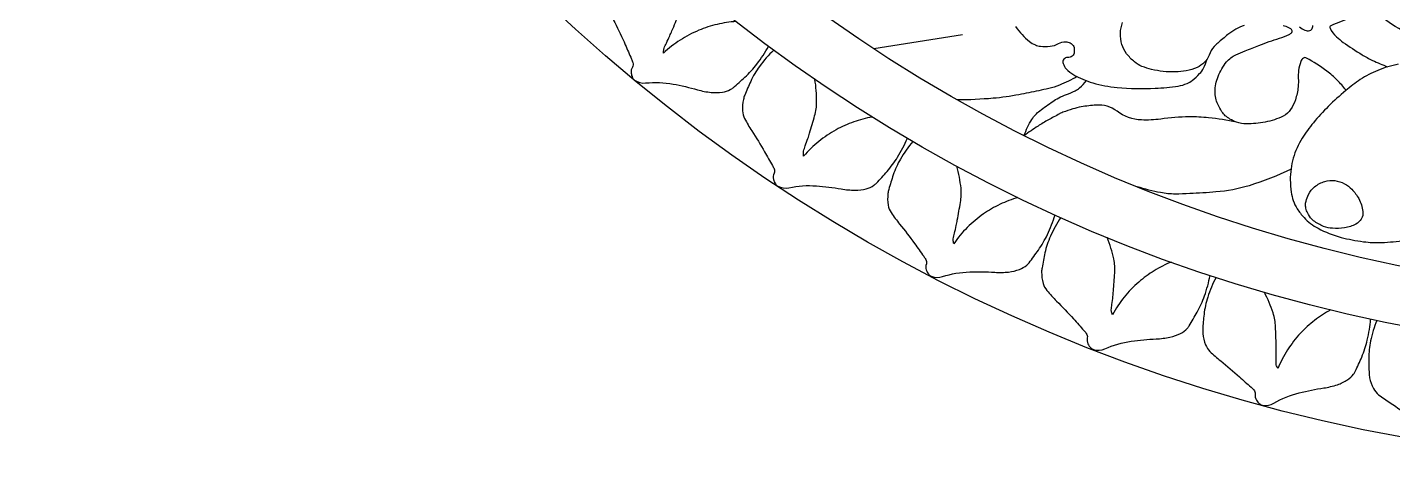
# Model space of a CAD drawing. Header units: millimetres. Extents: x 96 to 279, y 61 to 183.
# Drawn here: x 159.42 to 169.13, y 154.78 to 157.88 of the extents above; entities that cross this region are included whole.
import ezdxf

# ---------------------------------------------------------------- set-up
doc = ezdxf.new("R2010")
doc.units = ezdxf.units.MM
doc.layers.add('PART', color=7, linetype='Continuous')

# ---------------------------------------------------------------- blocks, each defined once
blk = doc.blocks.new('BALMERREPEAT240VIC')
at = {"layer": 'PART'}
blk.add_line((-8.8503, 5.2492), (-8.9506, 5.8786), dxfattribs=at)
at = {"layer": 'PART', "flags": 128}
for points in [[(-9.1479, 4.4325, -0.023933), (-9.2082, 4.5594, -0.042676), (-9.2322, 4.6345, -0.005025), (-9.2479, 4.7063, -0.002562), (-9.2765, 4.8473, -0.027337), (-9.3023, 5.031, -0.019995), (-9.3138, 5.2842)], [(-8.7921, 4.8703, 0.02712), (-8.8489, 4.8249, 0.045829), (-8.898, 4.7723, 0.0677), (-8.9225, 4.73, 0.074952), (-8.9311, 4.6946, 0.039446), (-8.9319, 4.6257, 0.121178), (-8.9126, 4.5652, -0.150929), (-8.8998, 4.5153, -0.09992), (-8.9084, 4.4817, -0.126545), (-8.9261, 4.4606, -0.115475), (-8.9403, 4.4547, -0.055), (-8.972, 4.4532, -0.419259), (-9.0125, 4.4996, 0.530776), (-9.0541, 4.5327, 0.112158), (-9.093, 4.51, 0.07453), (-9.1349, 4.4572, 0.030434), (-9.1669, 4.3929, 0.028718), (-9.1925, 4.3212, 0.049992), (-9.2251, 4.1483, 0.032502), (-9.2308, 3.878, 0.026613), (-9.2147, 3.7132, 0.067521), (-9.1963, 3.6504, 0.060672), (-9.1743, 3.6138, 0.036451), (-9.1267, 3.5612, 0.074707), (-9.0874, 3.5334, 0.055317), (-9.0265, 3.5109)], [(-9.4717, 3.2996, 0.021763), (-9.4408, 3.4982, 0.031821), (-9.4344, 3.6355, 0.029473), (-9.4497, 3.8381, -0.04349), (-9.4563, 3.9758, -0.152828), (-9.3945, 4.1488, 0.182012), (-9.3506, 4.2982, 0.022543), (-9.3631, 4.4031, 0.037582), (-9.3782, 4.4646, 0.006857), (-9.4018, 4.5338, 0.027186), (-9.4089, 4.5509, 0.012038), (-9.4131, 4.5591, 0.001263), (-9.4553, 4.6361, 0.01724), (-9.5001, 4.7111, 0.012594), (-9.5674, 4.8099)], [(-9.5674, 4.8099, -0.057485), (-9.4522, 4.7545, -0.088806), (-9.3909, 4.6985, -0.013532), (-9.3246, 4.6069, -0.03058), (-9.2989, 4.5639, -0.037242), (-9.2757, 4.5094, 0.033162), (-9.2501, 4.4481, 0.069189), (-9.2275, 4.4149, 0.039463), (-9.1764, 4.3669)], [(-8.7833, 3.2437, 0.086573), (-8.8479, 3.3599, 0.010555), (-8.9095, 3.4329, 0.029241), (-8.9338, 3.4574, 0.093601), (-8.9949, 3.4944, -0.107894), (-9.0471, 3.5281, -0.086668), (-9.0829, 3.5794, -0.066724), (-9.1071, 3.6566, -0.036458), (-9.1146, 3.7339, -0.032355), (-9.1111, 3.8212, -0.033077), (-9.0971, 3.9027, -0.037877), (-9.0748, 3.9714, -0.07525), (-9.0428, 4.025, -0.058548), (-8.985, 4.0805, -0.088644), (-8.9188, 4.1142, -0.081585), (-8.8388, 4.1248, -0.080871), (-8.7625, 4.1099, -0.086367)], [(-9.8054, 2.9092, -0.040223), (-9.924, 3.2097, -0.054262), (-9.9685, 3.4453, -0.006684), (-9.9807, 3.6318, -0.012183), (-9.9835, 3.7343, -0.04861), (-9.9736, 3.8391, -0.029697), (-9.931, 4.0058)], [(-9.2448, 2.5199, 0.034792), (-9.1719, 2.5837, 0.034958), (-9.1089, 2.6567, 0.03418), (-9.0154, 2.8013, 0.289447), (-9.0167, 2.8232, 0.14638), (-9.0401, 2.8413, 0.063201), (-9.1054, 2.8574, 0.040701), (-9.1593, 2.8593, -0.036142), (-9.22, 2.8608, -0.054847), (-9.3134, 2.8804, -0.068687), (-9.3821, 2.9139, -0.131297), (-9.4283, 2.9667, -0.066993), (-9.4715, 3.0955, -0.046815), (-9.4845, 3.2293, -0.090363), (-9.4721, 3.2983, -0.041439), (-9.4496, 3.346, -0.053905), (-9.4257, 3.3788, -0.062375), (-9.398, 3.4025, -0.037266), (-9.3449, 3.4321, -0.110781), (-9.255, 3.4516, -0.092553), (-9.1472, 3.4306, -0.078524), (-9.043, 3.3691, -0.11568), (-8.9929, 3.3033, -0.007148), (-8.9644, 3.2371, -0.004886), (-8.9252, 3.1393, -0.02044), (-8.8749, 2.9931, 0.043289), (-8.848, 2.9251, 0.099334), (-8.833, 2.9058, 0.220987), (-8.822, 2.9027, 0.166467), (-8.8124, 2.9078, 0.080709), (-8.8001, 2.9261, 0.045361), (-8.7856, 2.9673, -0.027039)], [(-8.7925, 2.8503, 0.118154), (-8.8172, 2.8119, 0.117455), (-8.8207, 2.7784, 0.232564), (-8.8109, 2.7636, 0.131628), (-8.7829, 2.7561, 0.056005)], [(-9.0596, 2.1478, 0.047283), (-9.1034, 2.2943, 0.05164), (-9.1692, 2.4181, 0.026342), (-9.2474, 2.5223, 0.020596), (-9.3596, 2.6457, 0.026336), (-9.4764, 2.7521, 0.030636), (-9.5866, 2.8317, 0.071339), (-9.7274, 2.8948, 0.070295), (-9.8825, 2.9164, 0.035231), (-9.97, 2.9101, 0.049684), (-10.0304, 2.8952, 0.057052), (-10.0877, 2.8672, 0.045361), (-10.151, 2.818, 0.082602), (-10.2271, 2.7191, 0.058293), (-10.2916, 2.555, 0.032935), (-10.3225, 2.3959, 0.040936), (-10.3283, 2.2655, 0.031183), (-10.3118, 2.1016, 0.038805)], [(-8.6313, 2.3729, -0.069727), (-8.6925, 2.4112, -0.127738), (-8.7157, 2.4437, -0.006672), (-8.7312, 2.486, 0.005811), (-8.7489, 2.5346, 0.005633), (-8.7779, 2.6087, 0.020901), (-8.7868, 2.6282, 0.416678), (-8.8037, 2.6337, 0.084617), (-8.8639, 2.5885, 0.03656), (-8.904, 2.5392, 0.014523), (-8.9918, 2.4057, 0.028238), (-9.032, 2.3316, 0.020286), (-9.0776, 2.2235)], [(-8.9685, 0.772, -0.037021), (-9.0536, 1.0009, -0.050249), (-9.0861, 1.178, -0.005129), (-9.0983, 1.3503, -0.023771), (-9.0988, 1.3876, -0.028375), (-9.0897, 1.4866, -0.02493), (-9.0675, 1.5974, -0.040638), (-9.0205, 1.7353, -0.021193), (-8.8985, 1.9862, -0.02111), (-8.7734, 2.1962, -0.031606), (-8.6755, 2.327, -0.036438), (-8.5879, 2.4158, -0.03495), (-8.4843, 2.4945, -0.044056), (-8.4233, 2.5272, -0.086967), (-8.389, 2.5352, -0.159101), (-8.3674, 2.5295, -0.070708), (-8.3302, 2.4971, -0.161681), (-8.2827, 2.3825, -0.058787), (-8.2976, 2.0489, -0.011538), (-8.3313, 1.8693, -0.009167), (-8.383, 1.6451, -0.034111), (-8.4343, 1.4867, -0.021942), (-8.541, 1.251)]]:
    blk.add_lwpolyline(points, format="xyb", dxfattribs=at)
blk.add_lwpolyline([(-10.1292, 2.7878, -0.05037), (-10.0923, 2.8029, -0.065778), (-10.0621, 2.8077, -0.074162), (-10.0331, 2.8041, -0.043449), (-9.9865, 2.7866, -0.113941), (-9.9317, 2.743, -0.096627), (-9.8938, 2.6699, -0.100668), (-9.8878, 2.6004, -0.094402), (-9.91, 2.5295, -0.080792), (-9.9497, 2.4776, -0.063978), (-10.0163, 2.4292, -0.094185), (-10.1078, 2.3996, -0.169246), (-10.1611, 2.411, -0.135392), (-10.1976, 2.4496, -0.084445), (-10.224, 2.5296, -0.055185), (-10.2274, 2.6154, -0.072987), (-10.2135, 2.6789, -0.074329), (-10.1733, 2.7506, -0.106433)], format="xyb", close=True, dxfattribs=at)
blk = doc.blocks.new('BALMERREPEAT240VIB')
at = {"layer": 'PART', "flags": 128}
for points in [[(-11.0314, 1.4252, 0.041693), (-11.1811, 1.4573, 0.051437), (-11.3052, 1.4605, 0.011081), (-11.4125, 1.4498, 0.039226), (-11.4424, 1.4437, 0.072949), (-11.517, 1.41, 0.105042), (-11.5577, 1.3698, 0.023034), (-11.6094, 1.2828, -0.013301), (-11.6961, 1.1304, -0.002833), (-11.7541, 1.0356, -0.011962), (-11.7685, 1.0136, -0.229711), (-11.7967, 0.9975, 0.168095), (-11.8367, 0.9807, 0.084296), (-11.8585, 0.9533, 0.130082), (-11.8641, 0.931, 0.177106), (-11.8353, 0.8555, -0.071302), (-11.7292, 0.6911, -0.023904), (-11.6628, 0.5261, 0.042981), (-11.6223, 0.4356, 0.06288), (-11.5748, 0.3708, 0.087222), (-11.528, 0.336, 0.051635), (-11.5055, 0.3275, 0.01104), (-11.3963, 0.3012, 0.042881), (-11.2701, 0.2849, 0.036179), (-11.1194, 0.2893)], [(-11.5879, 0.8731, -0.024053), (-11.565, 0.8882, -0.080565), (-11.5573, 0.8912, -0.015855), (-11.5183, 0.8982, 0.011104), (-11.4625, 0.9078, 0.006339), (-11.4243, 0.9157, 0.001921), (-11.2989, 0.9438, 0.068965), (-11.2052, 0.9793, 0.043033), (-11.0718, 1.0679)], [(-11.108, 0.5803, 0.04113), (-11.2022, 0.6793, 0.04113), (-11.3114, 0.7616, 0.045074), (-11.4446, 0.8298, 0.045074), (-11.5879, 0.8731)]]:
    blk.add_lwpolyline(points, format="xyb", dxfattribs=at)

msp = doc.modelspace()

# ---------------------------------------------------------------- linework, layer by layer
for radius in [11.90239, 11.12313, 10.70843]:
    msp.add_circle((171.31971, 166.68139), radius)

# ---------------------------------------------------------------- block references
for name, rotation in [('BALMERREPEAT240VIC', 90), ('BALMERREPEAT240VIB', 54.91525423728812), ('BALMERREPEAT240VIB', 61.01694915254236), ('BALMERREPEAT240VIB', 67.1186440677966), ('BALMERREPEAT240VIB', 73.22033898305082), ('BALMERREPEAT240VIB', 79.32203389830507), ('BALMERREPEAT240VIB', 85.4237288135593)]:
    msp.add_blockref(name, (171.31971, 166.68139), dxfattribs=dict(rotation=rotation))

doc.saveas('drawing.dxf')
